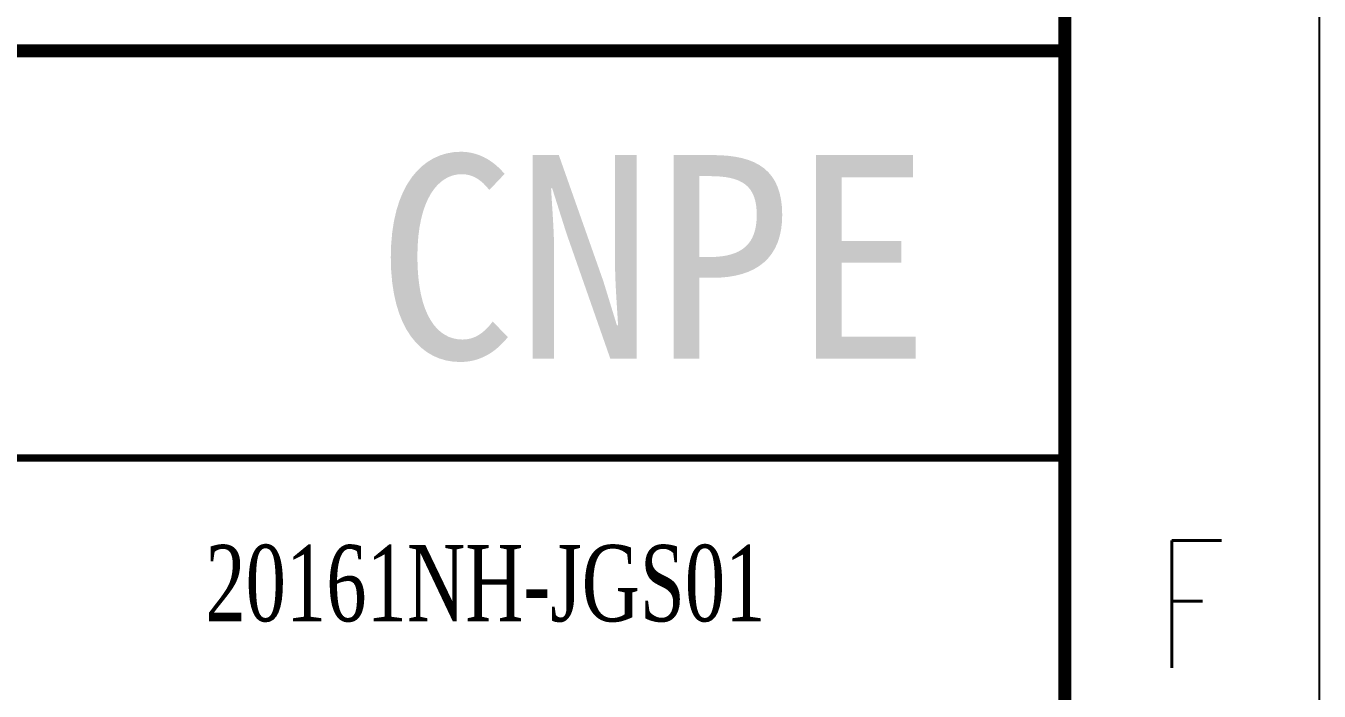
# Model space of a CAD drawing. Header units: inches. Extents: x 6 to 109360, y -14990 to 740552.
# Drawn here: x 1006.4 to 1057.2, y -7735.9 to -7709.7 of the extents above; entities that cross this region are included whole.
import ezdxf
from ezdxf.enums import TextEntityAlignment as Align

# ---------------------------------------------------------------- set-up
doc = ezdxf.new("R2010")
doc.units = ezdxf.units.IN
doc.header["$MEASUREMENT"] = 0
for name, color, linetype in [('1', 7, 'Continuous'), ('PUB_TEXT', 7, 'Continuous'), ('图框', 4, 'Continuous')]:
    doc.layers.add(name, color=color, linetype=linetype)
doc.styles.add('HZ', font='txt_____.ttf', dxfattribs={"width": 0.7, "bigfont": 'HZTXT'})
doc.styles.add('宋体', font='', dxfattribs={"width": 0.7})
doc.styles.get('宋体').set_extended_font_data('SimSun')

# ---------------------------------------------------------------- blocks, each defined once
blk = doc.blocks.new('图签')
at = {"layer": '1', "color": 7, "const_width": 0.5}
for points in [[(-180, 0), (0, 0), (0, 131.762), (-180, 131.762)], [(-180, 58), (0, 58), (0, 0), (-180, 0)]]:
    blk.add_lwpolyline(points, close=True, dxfattribs=at)
at = {"layer": '1', "color": 7, "const_width": 0.3}
blk.add_lwpolyline([(-180, 42), (0, 42)], dxfattribs=at)
at = {"linetype": 'Continuous', "insert": (-22.782, 37.062), "char_height": 3, "attachment_point": 5, "style": '宋体'}
blk.add_mtext_dynamic_manual_height_columns('{\\fTimes New Roman|b0|i0|c0|p18;20161NH-JGS01}', width=17.30878, gutter_width=1, heights=[-3.067], dxfattribs=at)
at = {"layer": 'PUB_TEXT', "color": 7, "style": '宋体'}
blk.add_text('CNPE', height=8, dxfattribs=at).set_placement((-27.046, 45.903))
blk = doc.blocks.new('*U121')
blk.add_blockref('图签', (0, 0))

msp = doc.modelspace()

# ---------------------------------------------------------------- linework, layer by layer
at = {"layer": '图框'}
for p, q in [((1057.22419, -7184.70222), (1057.22419, -7778.70222)), ((1047.22419, -7481.70222), (1047.22419, -7768.70222)), ((1047.22419, -7481.70222), (1047.22419, -7768.70222)), ((1047.22419, -7481.70222), (1047.22419, -7768.70222)), ((1047.22419, -7481.70222), (1047.22419, -7768.70222))]:
    msp.add_line(p, q, dxfattribs=at)
at = {"layer": '图框', "color": 1}
msp.add_line((1047.22419, -7194.70222), (1047.22419, -7768.70222), dxfattribs=at)

# ---------------------------------------------------------------- block references
msp.add_blockref('*U121', (1047.22419, -7768.70222))

# ---------------------------------------------------------------- texts
at = {"layer": '图框', "style": 'HZ', "width": 0.7}
msp.add_text('F', height=5, dxfattribs=at).set_placement((1052.185, -7734.94618), align=Align.CENTER)

doc.saveas('drawing.dxf')
